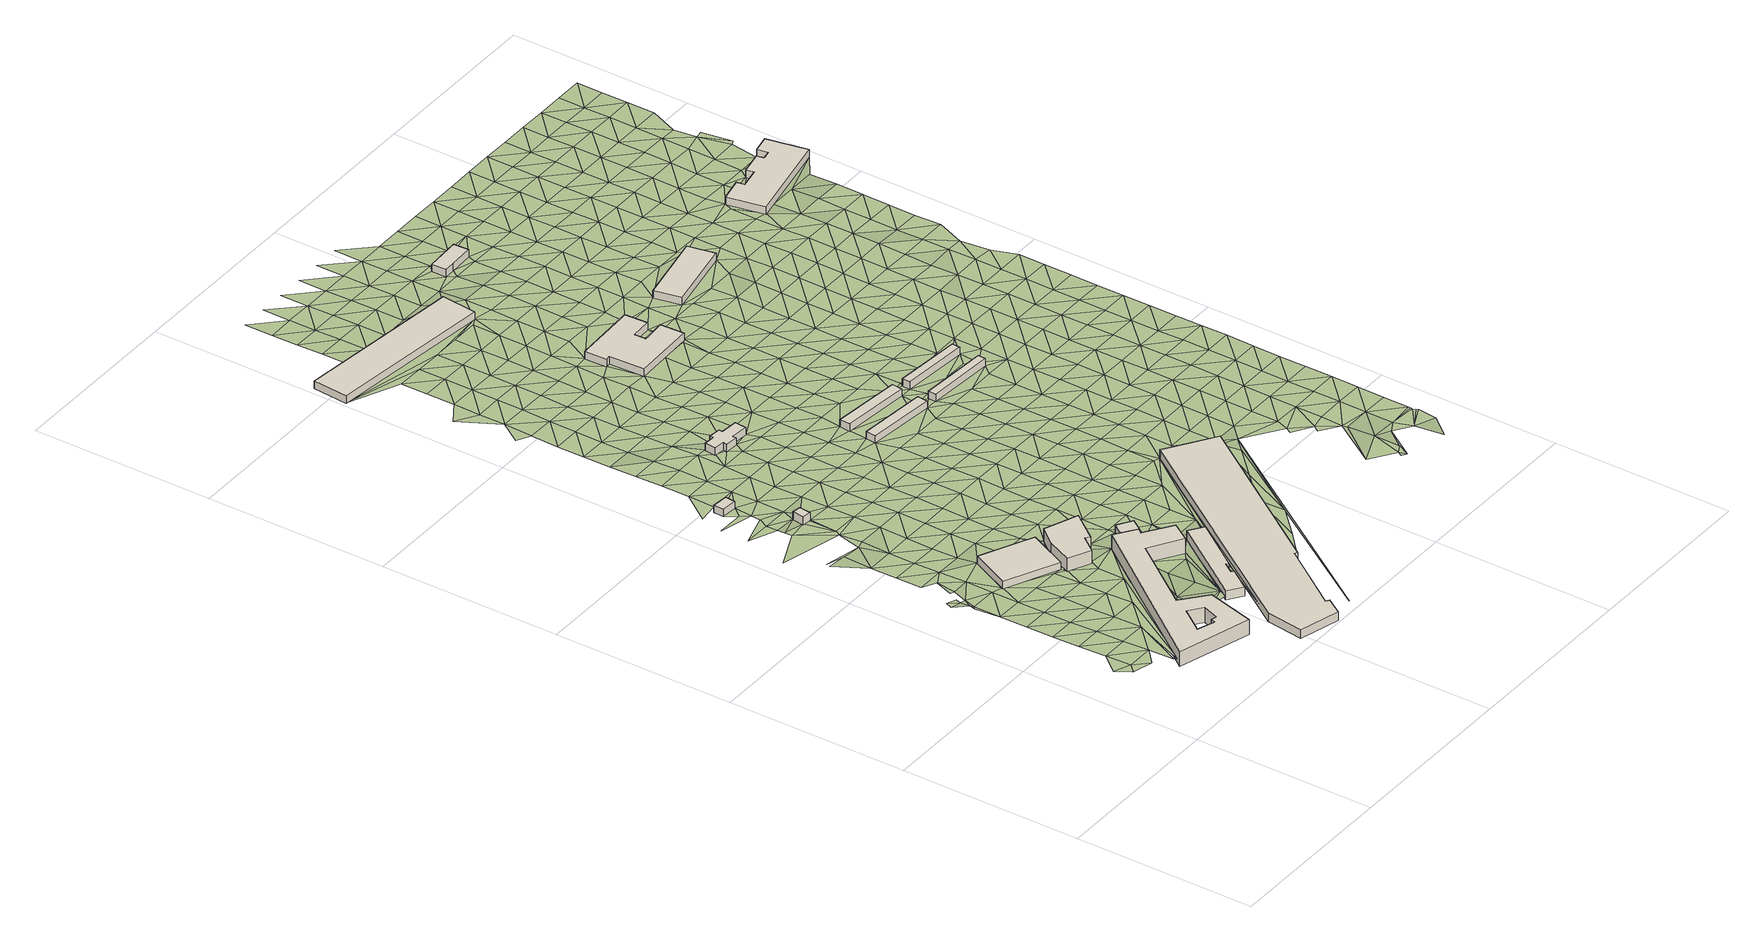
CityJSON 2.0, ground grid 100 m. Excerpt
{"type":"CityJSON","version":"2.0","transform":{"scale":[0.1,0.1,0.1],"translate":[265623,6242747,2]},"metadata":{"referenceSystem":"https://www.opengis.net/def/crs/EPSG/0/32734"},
"CityObjects":{
"building1":{"type":"Building","attributes":{"address":"6 Spencer Road Salt River Cape Town","building":"commercial","building:levels":2,"building_height":6.9,"roof_height":12.58,"ground_height":5.68,"plus_code":"4FRW3FC8+C47"},"geometry":[{"type":"Solid","lod":"1","boundaries":[[[[0,1,2,3]],[[1,4,5,2]],[[4,6,7,5]],[[6,8,9,7]],[[8,10,11,9]],[[10,12,13,11]],[[12,14,15,13]],[[14,16,17,15]],[[16,18,19,17]],[[18,0,3,19]],[[20,21,22,23]],[[21,24,25,22]],[[24,26,27,25]],[[26,28,29,27]],[[28,30,31,29]],[[30,20,23,31]],[[3,2,5,7,9,11,13,15,17,19],[23,22,25,27,29,31]],[[18,16,14,12,10,8,6,4,1,0],[30,28,26,24,21,20]]]]}]},
"building2":{"type":"Building","attributes":{"address":"4 Penryn Street Salt River Cape Town","building":"industrial","building:levels":1,"building_height":4.1,"roof_height":8.43,"ground_height":4.33,"plus_code":"4FRW3FC8+M38"},"geometry":[{"type":"Solid","lod":"1","boundaries":[[[[32,33,34,35]],[[33,36,37,34]],[[36,38,39,37]],[[38,32,35,39]],[[35,34,37,39]],[[38,36,33,32]]]]}]},
"building3":{"type":"Building","attributes":{"building":"transportation","building:levels":1,"amenity":"shelter","building_height":4.1,"roof_height":7.94,"ground_height":3.84,"plus_code":"4FRW3FF7+5WM"},"geometry":[{"type":"Solid","lod":"1","boundaries":[[[[40,41,42,43]],[[41,44,45,42]],[[44,46,47,45]],[[46,40,43,47]],[[43,42,45,47]],[[46,44,41,40]]]]}]},
"building4":{"type":"Building","attributes":{"building":"transportation","building:levels":1,"amenity":"shelter","building_height":4.1,"roof_height":8.69,"ground_height":4.59,"plus_code":"4FRW3FF7+3X4"},"geometry":[{"type":"Solid","lod":"1","boundaries":[[[[48,49,50,51]],[[49,52,53,50]],[[52,54,55,53]],[[54,48,51,55]],[[51,50,53,55]],[[54,52,49,48]]]]}]},
"building5":{"type":"Building","attributes":{"address":"19 Spencer Road Salt River Cape Town","building":"industrial","building:levels":2,"building_height":6.9,"roof_height":11.18,"ground_height":4.28,"plus_code":"4FRW3FC8+J5H"},"geometry":[{"type":"Solid","lod":"1","boundaries":[[[[56,57,58,59]],[[57,60,61,58]],[[60,62,63,61]],[[62,64,65,63]],[[64,66,67,65]],[[66,68,69,67]],[[68,56,59,69]],[[59,58,61,63,65,67,69]],[[68,66,64,62,60,57,56]]]]}]},
"building6":{"type":"Building","attributes":{"building":"industrial","building:levels":1,"building_height":4.1,"roof_height":9.33,"ground_height":5.23,"plus_code":"4FRW3FC8+C83"},"geometry":[{"type":"Solid","lod":"1","boundaries":[[[[70,71,72,73]],[[71,74,75,72]],[[74,76,77,75]],[[76,78,79,77]],[[78,80,81,79]],[[80,82,83,81]],[[82,84,85,83]],[[84,70,73,85]],[[73,72,75,77,79,81,83,85]],[[84,82,80,78,76,74,71,70]]]]}]},
"building7":{"type":"Building","attributes":{"address":"12 Spencer Road Salt River Cape Town","building":"commercial","building:levels":1,"building_height":4.1,"roof_height":8.54,"ground_height":4.44,"plus_code":"4FRW3FC8+H79"},"geometry":[{"type":"Solid","lod":"1","boundaries":[[[[86,87,88,89]],[[87,90,91,88]],[[90,92,93,91]],[[92,86,89,93]],[[89,88,91,93]],[[92,90,87,86]]]]}]},
"building8":{"type":"Building","attributes":{"building":"train_station","building:levels":1,"building_height":4.1,"roof_height":8.24,"ground_height":4.14,"plus_code":"4FRW3FF8+74W"},"geometry":[{"type":"Solid","lod":"1","boundaries":[[[[94,95,96,97]],[[95,98,99,96]],[[98,100,101,99]],[[100,102,103,101]],[[102,104,105,103]],[[104,106,107,105]],[[106,108,109,107]],[[108,110,111,109]],[[110,112,113,111]],[[112,114,115,113]],[[114,116,117,115]],[[116,94,97,117]],[[97,96,99,101,103,105,107,109,111,113,115,117]],[[116,114,112,110,108,106,104,102,100,98,95,94]]]]}]},
"building9":{"type":"Building","attributes":{"building":"industrial","building:levels":1,"building_height":4.1,"roof_height":8.48,"ground_height":4.38,"plus_code":"4FRW3FC8+CFM"},"geometry":[{"type":"Solid","lod":"1","boundaries":[[[[118,119,120,121]],[[119,122,123,120]],[[122,124,125,123]],[[124,126,127,125]],[[126,128,129,127]],[[128,130,131,129]],[[130,132,133,131]],[[132,134,135,133]],[[134,118,121,135]],[[121,120,123,125,127,129,131,133,135]],[[134,132,130,128,126,124,122,119,118]]]]}]},
"building10":{"type":"Building","attributes":{"building":"industrial","building:levels":1,"building_height":4.1,"roof_height":7.8,"ground_height":3.7,"plus_code":"4FRW3FF8+W28"},"geometry":[{"type":"Solid","lod":"1","boundaries":[[[[136,137,138,139]],[[137,140,141,138]],[[140,142,143,141]],[[142,136,139,143]],[[139,138,141,143]],[[142,140,137,136]]]]}]},
"building11":{"type":"Building","attributes":{"building":"transportation","building:levels":1,"amenity":"shelter","building_height":4.1,"roof_height":7.91,"ground_height":3.81,"plus_code":"4FRW3FF8+39G"},"geometry":[{"type":"Solid","lod":"1","boundaries":[[[[144,145,146,147]],[[145,148,149,146]],[[148,150,151,149]],[[150,144,147,151]],[[147,146,149,151]],[[150,148,145,144]]]]}]},
"building12":{"type":"Building","attributes":{"building":"transportation","building:levels":1,"amenity":"shelter","building_height":4.1,"roof_height":7.76,"ground_height":3.66,"plus_code":"4FRW3FF8+49Q"},"geometry":[{"type":"Solid","lod":"1","boundaries":[[[[152,153,154,155]],[[153,156,157,154]],[[156,158,159,157]],[[158,152,155,159]],[[155,154,157,159]],[[158,156,153,152]]]]}]},
"building13":{"type":"Building","attributes":{"building":"industrial","building:levels":1,"building_height":4.1,"roof_height":7.02,"ground_height":2.92,"plus_code":"4FRW3FF8+H7Q"},"geometry":[{"type":"Solid","lod":"1","boundaries":[[[[160,161,162,163]],[[161,164,165,162]],[[164,166,167,165]],[[166,168,169,167]],[[168,170,171,169]],[[170,172,173,171]],[[172,174,175,173]],[[174,176,177,175]],[[176,178,179,177]],[[178,160,163,179]],[[163,162,165,167,169,171,173,175,177,179]],[[178,176,174,172,170,168,166,164,161,160]]]]}]},
"building14":{"type":"Building","attributes":{"building":"transportation","building:levels":1,"amenity":"shelter","building_height":4.1,"roof_height":7.86,"ground_height":3.76,"plus_code":"4FRW3FF8+3H7"},"geometry":[{"type":"Solid","lod":"1","boundaries":[[[[180,181,182,183]],[[181,184,185,182]],[[184,186,187,185]],[[186,180,183,187]],[[183,182,185,187]],[[186,184,181,180]]]]}]},
"building15":{"type":"Building","attributes":{"building":"transportation","building:levels":1,"amenity":"shelter","building_height":4.1,"roof_height":7.8,"ground_height":3.7,"plus_code":"4FRW3FF8+4H8"},"geometry":[{"type":"Solid","lod":"1","boundaries":[[[[188,189,190,191]],[[189,192,193,190]],[[192,194,195,193]],[[194,188,191,195]],[[191,190,193,195]],[[194,192,189,188]]]]}]},
"building16":{"type":"Building","attributes":{"building":"industrial","building:levels":1,"building_height":4.1,"roof_height":6.97,"ground_height":2.87,"plus_code":"4FRW3FF8+X9M"},"geometry":[{"type":"Solid","lod":"1","boundaries":[[[[196,197,198,199]],[[197,200,201,198]],[[200,202,203,201]],[[202,204,205,203]],[[204,196,199,205]],[[199,198,201,203,205]],[[204,202,200,197,196]]]]}]},
"building17":{"type":"Building","attributes":{"building":"industrial","building:levels":1,"building_height":4.1,"roof_height":6.97,"ground_height":2.87,"plus_code":"4FRW3FF8+JHG"},"geometry":[{"type":"Solid","lod":"1","boundaries":[[[[206,207,208,209]],[[207,210,211,208]],[[210,212,213,211]],[[212,206,209,213]],[[209,208,211,213]],[[212,210,207,206]]]]}]},
"building18":{"type":"Building","attributes":{"building":"industrial","building:levels":1,"building_height":4.1,"roof_height":6.51,"ground_height":2.41,"plus_code":"4FRW3FF8+MX8"},"geometry":[{"type":"Solid","lod":"1","boundaries":[[[[214,215,216,217]],[[215,218,219,216]],[[218,220,221,219]],[[220,222,223,221]],[[222,224,225,223]],[[224,226,227,225]],[[226,228,229,227]],[[228,230,231,229]],[[230,232,233,231]],[[232,234,235,233]],[[234,236,237,235]],[[236,214,217,237]],[[217,216,219,221,223,225,227,229,231,233,235,237]],[[236,234,232,230,228,226,224,222,220,218,215,214]]]]}]},
"terrain1":{"type":"TINRelief","geometry":[{"type":"CompositeSurface","lod":"1","boundaries":[[[238,239,240]],[[240,241,238]],[[240,239,242]],[[241,240,243]],[[243,240,242]],[[244,241,245]],[[243,245,241]],[[246,244,247]],[[244,245,247]],[[248,246,249]],[[250,251,243]],[[247,249,246]],[[245,243,251]],[[252,248,253]],[[252,254,255]],[[245,251,247]],[[256,257,258]],[[257,259,258]],[[249,253,248]],[[254,259,255]],[[260,256,258]],[[259,254,261]],[[258,259,261]],[[252,262,254]],[[249,247,263]],[[252,253,264]],[[263,247,251]],[[265,266,251]],[[261,254,262]],[[252,264,262]],[[253,249,267]],[[267,249,263]],[[268,269,270]],[[261,271,268]],[[253,272,264]],[[271,261,262]],[[253,267,272]],[[268,271,269]],[[264,273,262]],[[263,251,266]],[[274,275,276]],[[269,276,275]],[[277,278,279]],[[271,262,273]],[[264,280,273]],[[265,281,266]],[[264,272,280]],[[269,271,276]],[[282,278,274]],[[267,263,283]],[[282,274,276]],[[279,284,285]],[[272,267,283]],[[263,266,283]],[[278,284,279]],[[286,271,273]],[[287,288,289]],[[282,290,278]],[[271,286,276]],[[272,291,280]],[[278,290,284]],[[273,280,292]],[[291,272,283]],[[293,294,295]],[[276,296,282]],[[297,298,299]],[[297,299,300]],[[293,295,301]],[[281,265,302]],[[286,296,276]],[[280,291,292]],[[290,303,284]],[[282,304,290]],[[266,281,283]],[[292,305,273]],[[306,307,289]],[[308,309,310]],[[288,284,303]],[[304,282,296]],[[307,49,294]],[[311,289,288]],[[291,283,281]],[[295,294,49]],[[298,312,299]],[[289,311,306]],[[299,312,300]],[[306,49,307]],[[291,313,292]],[[303,290,314]],[[290,304,315]],[[316,317,308]],[[318,297,300]],[[301,295,319]],[[320,321,322]],[[323,312,298]],[[314,288,303]],[[310,316,308]],[[305,292,313]],[[296,286,324]],[[311,325,306]],[[326,313,291]],[[49,319,295]],[[290,315,314]],[[281,326,291]],[[310,301,319]],[[40,46,321]],[[325,311,327]],[[327,306,325]],[[300,312,328]],[[288,329,311]],[[330,324,286]],[[304,296,331]],[[305,313,332]],[[310,333,316]],[[329,327,311]],[[300,328,334]],[[335,319,49]],[[329,288,314]],[[330,286,36]],[[319,333,310]],[[331,315,304]],[[326,336,313]],[[296,324,331]],[[46,337,321]],[[321,337,322]],[[316,337,46]],[[334,318,300]],[[338,335,327]],[[36,305,332]],[[316,333,337]],[[329,338,327]],[[326,281,302]],[[339,319,335]],[[340,322,341]],[[315,342,314]],[[324,330,343]],[[315,331,344]],[[312,345,328]],[[333,319,339]],[[337,341,322]],[[326,302,336]],[[36,343,330]],[[346,347,348]],[[329,314,342]],[[36,332,349]],[[338,339,335]],[[315,344,342]],[[349,332,350]],[[340,351,352]],[[334,328,345]],[[324,353,331]],[[323,71,312]],[[354,336,355]],[[341,351,340]],[[353,324,343]],[[350,36,349]],[[338,329,356]],[[357,337,333]],[[302,355,336]],[[339,358,333]],[[318,334,345]],[[350,343,36]],[[359,346,360]],[[346,348,360]],[[361,352,362]],[[344,331,363]],[[342,356,329]],[[360,364,359]],[[365,345,312]],[[357,341,337]],[[362,352,351]],[[333,358,357]],[[363,331,353]],[[355,302,366]],[[344,367,342]],[[368,361,369]],[[338,370,339]],[[356,371,338]],[[350,372,343]],[[365,318,345]],[[372,353,343]],[[363,367,344]],[[369,361,362]],[[71,365,312]],[[351,341,373]],[[370,358,339]],[[341,357,374]],[[338,371,370]],[[355,366,64]],[[356,342,375]],[[376,377,302]],[[92,366,302]],[[378,379,368]],[[362,351,373]],[[360,348,380]],[[363,353,381]],[[341,374,373]],[[382,383,384]],[[385,368,369]],[[342,367,375]],[[92,302,377]],[[350,64,372]],[[372,381,353]],[[386,377,376]],[[387,386,376]],[[371,356,388]],[[358,389,357]],[[368,385,378]],[[358,370,390]],[[64,366,391]],[[392,382,379]],[[369,362,393]],[[366,92,391]],[[356,375,388]],[[383,394,395]],[[386,387,12]],[[374,357,389]],[[363,396,367]],[[393,362,373]],[[397,363,381]],[[358,390,389]],[[382,392,383]],[[371,398,370]],[[399,128,348]],[[392,379,378]],[[374,400,373]],[[401,395,394]],[[375,367,396]],[[385,369,402]],[[71,12,365]],[[363,397,396]],[[398,371,388]],[[64,403,372]],[[404,64,391]],[[372,403,381]],[[400,374,405]],[[402,369,393]],[[92,406,391]],[[407,373,400]],[[393,373,407]],[[390,370,408]],[[374,389,409]],[[410,386,12]],[[348,411,380]],[[374,409,405]],[[394,383,412]],[[388,375,413]],[[403,64,404]],[[386,410,406]],[[414,12,71]],[[408,370,398]],[[383,392,415]],[[385,416,378]],[[397,381,417]],[[402,418,385]],[[396,413,375]],[[400,405,419]],[[414,410,12]],[[407,420,393]],[[414,71,380]],[[404,391,421]],[[390,422,389]],[[391,406,421]],[[383,415,412]],[[381,403,417]],[[423,401,394]],[[378,416,392]],[[385,418,416]],[[407,424,420]],[[422,390,408]],[[402,393,425]],[[398,388,426]],[[405,409,427]],[[413,428,388]],[[406,410,421]],[[429,430,431]],[[393,420,425]],[[397,432,396]],[[409,389,433]],[[423,394,412]],[[397,417,434]],[[411,414,380]],[[435,401,436]],[[437,415,392]],[[408,398,426]],[[403,404,438]],[[410,414,411]],[[388,428,426]],[[421,439,404]],[[433,389,422]],[[413,396,432]],[[418,402,440]],[[437,392,416]],[[397,434,432]],[[441,427,409]],[[429,435,436]],[[442,425,420]],[[417,403,438]],[[423,436,401]],[[425,440,402]],[[404,439,438]],[[422,408,443]],[[444,445,427]],[[441,409,433]],[[412,415,446]],[[428,413,447]],[[448,421,410]],[[443,408,426]],[[437,449,415]],[[411,450,410]],[[416,418,451]],[[434,417,452]],[[453,112,442]],[[441,444,427]],[[418,440,454]],[[430,455,431]],[[447,413,432]],[[423,412,446]],[[421,448,439]],[[433,422,456]],[[430,429,436]],[[411,348,128]],[[415,449,446]],[[448,410,450]],[[438,452,417]],[[425,442,457]],[[416,451,437]],[[428,458,426]],[[418,454,451]],[[456,422,443]],[[459,442,112]],[[460,461,462]],[[440,425,457]],[[458,428,447]],[[434,463,432]],[[433,464,441]],[[438,439,465]],[[112,444,459]],[[457,442,459]],[[452,466,434]],[[467,436,423]],[[449,437,468]],[[443,426,148]],[[446,469,423]],[[433,456,464]],[[448,465,439]],[[444,441,470]],[[447,432,463]],[[471,472,473]],[[474,454,440]],[[468,437,451]],[[434,466,463]],[[426,458,475]],[[436,467,430]],[[476,450,411]],[[477,452,438]],[[467,423,469]],[[440,457,474]],[[475,148,426]],[[443,145,456]],[[478,459,444]],[[479,446,449]],[[464,470,441]],[[465,477,438]],[[480,473,481]],[[458,447,482]],[[450,476,448]],[[148,145,443]],[[479,449,468]],[[451,454,483]],[[459,478,457]],[[484,466,452]],[[470,478,444]],[[463,482,447]],[[474,485,454]],[[481,473,472]],[[486,471,136]],[[487,488,489]],[[490,469,446]],[[464,456,491]],[[476,465,448]],[[430,467,455]],[[462,461,488]],[[477,484,452]],[[456,145,492]],[[493,431,455]],[[480,494,495]],[[458,496,475]],[[454,485,483]],[[490,446,479]],[[492,491,456]],[[468,451,497]],[[474,457,498]],[[480,481,494]],[[482,496,458]],[[463,466,499]],[[470,464,500]],[[477,465,501]],[[148,475,502]],[[478,498,457]],[[484,503,466]],[[504,495,505]],[[467,469,506]],[[469,490,507]],[[451,483,497]],[[464,491,500]],[[501,465,476]],[[482,463,499]],[[485,474,508]],[[509,479,468]],[[505,495,494]],[[466,503,499]],[[496,502,475]],[[411,128,476]],[[478,470,510]],[[506,455,467]],[[511,481,472]],[[506,469,507]],[[512,460,462]],[[498,508,474]],[[479,509,490]],[[484,477,513]],[[500,510,470]],[[509,468,497]],[[501,514,477]],[[481,511,494]],[[496,482,515]],[[472,471,486]],[[516,483,485]],[[511,472,517]],[[484,513,503]],[[508,518,485]],[[515,482,499]],[[477,514,513]],[[145,519,492]],[[498,478,520]],[[462,488,521]],[[497,483,516]],[[522,455,506]],[[510,523,478]],[[485,518,516]],[[507,490,524]],[[491,525,500]],[[496,526,502]],[[527,501,476]],[[490,509,528]],[[148,502,150]],[[505,494,529]],[[508,498,520]],[[494,511,530]],[[478,523,520]],[[515,526,496]],[[509,497,531]],[[499,503,532]],[[525,510,500]],[[501,527,514]],[[490,528,524]],[[516,531,497]],[[503,513,533]],[[534,505,529]],[[535,506,507]],[[494,530,529]],[[517,472,486]],[[515,499,532]],[[518,508,536]],[[527,476,128]],[[503,533,532]],[[526,537,502]],[[538,528,509]],[[509,531,538]],[[493,455,522]],[[539,523,510]],[[511,517,540]],[[514,541,513]],[[531,516,542]],[[535,507,524]],[[520,536,508]],[[145,144,519]],[[522,506,543]],[[525,539,510]],[[514,527,541]],[[502,537,150]],[[540,530,511]],[[544,526,515]],[[152,525,491]],[[518,545,516]],[[540,517,546]],[[492,519,158]],[[521,488,547]],[[520,523,548]],[[513,549,533]],[[543,506,535]],[[536,550,518]],[[544,515,532]],[[528,538,551]],[[521,512,462]],[[539,548,523]],[[527,128,541]],[[549,513,541]],[[530,552,529]],[[553,524,528]],[[526,554,537]],[[518,550,545]],[[546,517,486]],[[555,536,520]],[[556,532,533]],[[530,540,552]],[[554,526,544]],[[522,543,493]],[[539,525,557]],[[528,551,553]],[[548,555,520]],[[533,549,556]],[[558,559,529]],[[535,524,560]],[[150,537,561]],[[562,541,128]],[[535,493,543]],[[544,532,563]],[[564,550,536]],[[488,487,547]],[[529,552,558]],[[561,537,554]],[[519,144,158]],[[525,152,557]],[[548,539,565]],[[540,546,566]],[[549,541,562]],[[560,524,553]],[[556,563,532]],[[555,564,536]],[[551,538,567]],[[568,516,545]],[[144,150,569]],[[128,570,562]],[[560,493,535]],[[557,565,539]],[[571,150,561]],[[512,570,128]],[[150,571,569]],[[552,540,566]],[[554,544,572]],[[573,546,486]],[[566,546,573]],[[521,547,512]],[[574,545,550]],[[549,575,556]],[[144,576,158]],[[564,577,550]],[[563,572,544]],[[144,569,576]],[[553,551,567]],[[555,548,578]],[[565,579,548]],[[575,549,562]],[[152,158,192]],[[580,558,552]],[[561,554,581]],[[550,577,574]],[[493,560,582]],[[192,158,576]],[[564,555,578]],[[563,556,583]],[[538,172,567]],[[580,552,566]],[[548,579,578]],[[554,572,581]],[[557,152,584]],[[152,192,189]],[[561,585,571]],[[512,586,570]],[[565,557,584]],[[493,587,486]],[[583,556,575]],[[493,582,587]],[[152,189,588]],[[558,589,590]],[[545,574,568]],[[560,553,591]],[[562,570,592]],[[553,567,593]],[[586,594,570]],[[595,596,597]],[[598,573,486]],[[152,588,584]],[[572,563,599]],[[577,564,600]],[[576,569,601]],[[589,558,580]],[[487,512,547]],[[581,585,561]],[[579,565,602]],[[582,560,591]],[[603,566,573]],[[575,562,592]],[[568,574,577]],[[591,553,593]],[[576,601,192]],[[512,487,586]],[[599,563,583]],[[578,600,564]],[[570,594,592]],[[595,597,164]],[[486,587,598]],[[584,602,565]],[[596,595,170]],[[566,603,580]],[[572,604,581]],[[573,598,603]],[[577,605,568]],[[606,588,189]],[[582,607,587]],[[579,608,578]],[[609,583,575]],[[600,605,577]],[[604,572,599]],[[593,567,610]],[[586,487,611]],[[584,588,606]],[[595,164,170]],[[607,582,591]],[[602,608,579]],[[575,592,609]],[[571,585,184]],[[585,581,612]],[[594,586,613]],[[172,610,567]],[[589,580,614]],[[170,615,172]],[[587,616,598]],[[600,578,617]],[[580,603,618]],[[612,581,604]],[[619,601,569]],[[620,164,568]],[[621,568,605]],[[593,622,591]],[[599,583,623]],[[584,624,602]],[[587,607,616]],[[617,578,608]],[[586,611,613]],[[583,609,625]],[[164,620,170]],[[614,626,589]],[[627,592,594]],[[622,593,610]],[[580,618,614]],[[624,584,606]],[[628,603,598]],[[601,629,192]],[[620,568,621]],[[599,623,604]],[[605,600,630]],[[170,631,615]],[[583,625,623]],[[632,585,612]],[[611,487,633]],[[608,602,634]],[[607,591,635]],[[615,631,172]],[[636,598,616]],[[630,600,617]],[[594,613,627]],[[637,606,189]],[[638,639,640]],[[640,641,642]],[[598,636,628]],[[609,592,643]],[[487,644,633]],[[591,622,635]],[[602,624,634]],[[631,170,620]],[[184,585,632]],[[172,645,610]],[[646,603,628]],[[647,618,603]],[[640,639,648]],[[607,649,616]],[[621,605,650]],[[617,608,651]],[[604,652,612]],[[625,609,643]],[[604,623,653]],[[654,605,630]],[[643,592,627]],[[603,646,647]],[[642,641,655]],[[624,606,656]],[[619,657,601]],[[649,607,635]],[[651,608,634]],[[172,631,645]],[[640,648,641]],[[658,659,644]],[[660,622,610]],[[618,661,614]],[[621,650,620]],[[601,657,629]],[[655,662,642]],[[613,611,663]],[[628,636,664]],[[605,654,650]],[[604,653,652]],[[633,665,611]],[[636,616,666]],[[667,630,617]],[[632,612,668]],[[639,669,648]],[[618,647,661]],[[622,660,635]],[[625,670,623]],[[624,671,634]],[[610,645,660]],[[616,649,666]],[[651,667,617]],[[631,620,206]],[[611,665,663]],[[643,672,625]],[[637,656,606]],[[673,674,614]],[[675,627,613]],[[676,662,659]],[[612,652,668]],[[671,624,656]],[[648,669,641]],[[632,668,184]],[[677,664,636]],[[670,653,623]],[[654,630,678]],[[629,657,619]],[[644,679,633]],[[614,661,673]],[[680,620,650]],[[625,672,670]],[[644,659,679]],[[680,206,620]],[[681,645,631]],[[651,634,682]],[[184,668,619]],[[647,646,200]],[[677,636,666]],[[667,678,630]],[[613,663,675]],[[206,681,631]],[[659,662,683]],[[635,684,649]],[[685,643,627]],[[635,660,686]],[[682,634,671]],[[661,647,687]],[[652,653,688]],[[689,665,633]],[[629,619,690]],[[683,679,659]],[[691,641,669]],[[197,664,677]],[[666,649,684]],[[654,692,650]],[[667,651,693]],[[694,655,641]],[[643,685,672]],[[619,668,690]],[[684,635,686]],[[678,695,654]],[[688,653,670]],[[685,627,675]],[[681,696,645]],[[656,637,697]],[[662,655,694]],[[693,651,682]],[[633,679,689]],[[687,647,200]],[[637,629,697]],[[660,645,698]],[[673,661,699]],[[650,692,680]],[[665,700,663]],[[671,656,701]],[[654,695,692]],[[691,694,641]],[[666,702,677]],[[652,703,668]],[[697,629,690]],[[704,691,669]],[[683,662,705]],[[687,699,661]],[[706,206,680]],[[652,688,707]],[[698,686,660]],[[670,672,708]],[[671,701,682]],[[678,667,709]],[[645,696,698]],[[702,666,684]],[[667,693,710]],[[665,689,700]],[[672,685,711]],[[656,697,701]],[[675,663,712]],[[679,683,705]],[[652,707,703]],[[694,705,662]],[[677,713,197]],[[690,668,714]],[[673,699,715]],[[706,680,692]],[[672,711,708]],[[667,710,709]],[[716,704,717]],[[693,682,718]],[[719,695,678]],[[688,670,720]],[[675,712,685]],[[677,702,713]],[[663,700,712]],[[681,721,696]],[[197,722,200]],[[704,723,691]],[[686,724,684]],[[725,689,679]],[[687,200,722]],[[718,682,701]],[[686,698,726]],[[668,703,714]],[[720,707,688]],[[697,690,727]],[[728,694,691]],[[720,670,708]],[[678,709,719]],[[679,705,725]],[[702,684,724]],[[729,699,687]],[[692,695,730]],[[197,713,722]],[[731,711,685]],[[724,686,726]],[[704,716,732]],[[696,721,698]],[[710,693,733]],[[689,734,700]],[[723,704,735]],[[691,723,736]],[[693,718,737]],[[735,704,732]],[[690,714,727]],[[736,728,691]],[[731,685,712]],[[715,699,729]],[[206,706,738]],[[739,701,697]],[[695,719,730]],[[687,722,729]],[[725,734,689]],[[702,740,713]],[[741,706,692]],[[703,707,742]],[[705,694,743]],[[693,737,733]],[[707,720,744]],[[728,745,694]],[[746,726,698]],[[747,708,711]],[[709,710,748]],[[724,740,702]],[[731,749,711]],[[697,727,739]],[[681,750,721]],[[718,701,751]],[[752,712,700]],[[698,721,746]],[[741,692,730]],[[707,744,742]],[[734,753,700]],[[694,745,743]],[[708,747,720]],[[722,713,754]],[[703,755,714]],[[756,725,705]],[[715,729,757]],[[710,733,748]],[[711,749,747]],[[751,737,718]],[[758,719,709]],[[712,752,731]],[[740,754,713]],[[751,701,739]],[[700,753,752]],[[724,726,759]],[[725,756,734]],[[746,760,726]],[[703,742,755]],[[756,705,743]],[[744,720,761]],[[722,762,729]],[[714,763,727]],[[709,748,758]],[[738,706,741]],[[724,759,740]],[[764,730,719]],[[765,733,737]],[[749,731,766]],[[759,726,760]],[[747,761,720]],[[722,754,762]],[[767,746,721]],[[765,737,751]],[[714,755,763]],[[766,731,752]],[[727,768,739]],[[734,769,753]],[[719,758,764]],[[734,756,770]],[[757,729,771]],[[741,730,772]],[[749,773,747]],[[742,744,774]],[[729,762,775]],[[761,776,744]],[[767,721,750]],[[746,777,760]],[[740,778,754]],[[733,779,748]],[[740,759,780]],[[765,781,733]],[[734,770,769]],[[727,763,768]],[[773,749,766]],[[782,751,739]],[[742,774,755]],[[752,753,783]],[[777,746,767]],[[771,729,775]],[[772,730,764]],[[744,776,774]],[[772,738,741]],[[740,780,778]],[[733,781,779]],[[758,748,784]],[[761,747,785]],[[762,754,786]],[[768,782,739]],[[747,773,787]],[[753,769,783]],[[760,788,759]],[[789,765,751]],[[766,752,790]],[[760,777,791]],[[775,762,786]],[[761,785,776]],[[755,792,763]],[[747,787,785]],[[786,754,778]],[[748,779,784]],[[774,793,755]],[[794,750,738]],[[788,780,759]],[[795,764,758]],[[765,789,781]],[[789,751,782]],[[788,760,791]],[[796,767,750]],[[794,738,772]],[[790,752,783]],[[768,763,792]],[[773,766,797]],[[755,793,792]],[[777,767,798]],[[775,799,771]],[[776,800,774]],[[758,784,795]],[[796,750,794]],[[778,780,801]],[[802,772,764]],[[787,773,797]],[[786,799,775]],[[800,776,785]],[[797,766,790]],[[798,791,777]],[[779,781,803]],[[767,796,798]],[[801,780,788]],[[781,789,804]],[[782,768,805]],[[806,793,774]],[[802,764,795]],[[768,792,807]],[[794,772,808]],[[799,809,771]],[[781,804,803]],[[806,774,800]],[[782,805,789]],[[810,784,779]],[[811,785,787]],[[812,786,778]],[[778,801,813]],[[797,814,787]],[[768,807,805]],[[788,791,815]],[[808,796,794]],[[791,798,816]],[[808,772,802]],[[786,812,799]],[[817,792,793]],[[787,814,811]],[[779,803,810]],[[812,778,813]],[[806,818,793]],[[795,784,819]],[[804,789,820]],[[821,800,785]],[[815,791,816]],[[796,822,798]],[[801,788,823]],[[817,807,792]],[[820,789,805]],[[793,818,817]],[[795,819,802]],[[800,821,806]],[[784,810,819]],[[796,808,822]],[[821,785,811]],[[824,809,799]],[[823,813,801]],[[823,788,815]],[[799,812,825]],[[826,816,798]],[[803,804,827]],[[804,820,828]],[[829,805,807]],[[802,830,808]],[[818,806,831]],[[798,822,826]],[[799,825,824]],[[832,807,817]],[[830,802,819]],[[804,828,827]],[[831,806,821]],[[833,810,803]],[[812,813,834]],[[813,823,835]],[[829,807,832]],[[815,816,836]],[[820,805,837]],[[822,808,838]],[[826,839,816]],[[834,825,812]],[[818,840,817]],[[834,813,835]],[[803,827,833]],[[818,831,841]],[[838,808,830]],[[815,836,823]],[[842,819,810]],[[828,820,837]],[[837,805,829]],[[816,839,836]],[[818,841,840]],[[826,822,843]],[[819,842,830]],[[832,817,844]],[[810,833,842]],[[845,822,838]],[[824,825,846]],[[835,823,847]],[[848,827,828]],[[825,834,849]],[[832,850,829]],[[851,838,830]],[[843,822,845]],[[836,847,823]],[[837,848,828]],[[817,840,844]],[[826,852,839]],[[825,849,846]],[[835,853,834]],[[827,854,833]],[[838,851,845]],[[826,843,855]],[[850,832,844]],[[830,842,856]],[[830,856,851]],[[837,829,857]],[[826,855,852]],[[847,853,835]],[[848,854,827]],[[829,850,857]],[[843,845,851]],[[836,839,858]],[[837,857,848]],[[849,834,859]],[[836,858,847]],[[842,833,860]],[[858,839,852]],[[854,861,833]],[[853,859,834]],[[862,851,856]],[[849,863,846]],[[860,856,842]],[[833,861,860]],[[864,855,843]],[[865,848,857]],[[848,865,854]],[[859,863,849]],[[852,855,864]],[[847,866,853]],[[847,858,867]],[[864,843,868]],[[856,869,862]],[[863,870,846]],[[847,867,866]],[[856,860,871]],[[854,872,861]],[[873,859,853]],[[854,865,874]],[[852,875,858]],[[852,864,876]],[[856,871,869]],[[859,873,863]],[[853,866,873]],[[854,874,872]],[[875,867,858]],[[860,861,877]],[[875,852,876]],[[878,228,868]],[[864,868,228]],[[862,215,851]],[[871,860,877]],[[861,872,877]],[[879,870,863]],[[866,867,880]],[[863,873,881]],[[882,228,878]],[[883,876,864]],[[880,867,875]],[[871,884,869]],[[864,228,883]],[[863,881,879]],[[877,884,871]],[[873,866,885]],[[215,862,869]],[[866,880,886]],[[875,876,887]],[[876,883,888]],[[885,881,873]],[[866,886,885]],[[884,889,869]],[[226,883,228]],[[887,876,888]],[[880,875,890]],[[879,881,891]],[[890,886,880]],[[890,875,887]],[[881,885,892]],[[888,883,220]],[[889,215,869]],[[220,883,226]],[[881,892,891]],[[222,226,224]],[[220,226,222]],[[885,886,893]],[[887,888,894]],[[886,890,895]],[[220,896,888]],[[892,885,893]],[[887,894,890]],[[886,895,893]],[[888,896,894]],[[895,890,897]],[[892,898,891]],[[894,897,890]],[[893,898,892]],[[899,894,896]],[[894,899,900]],[[897,901,895]],[[898,902,891]],[[903,893,895]],[[893,903,898]],[[895,901,903]],[[904,902,898]],[[898,903,905]],[[898,905,904]]]}]}
},
"vertices":[
[436,398,21],[844,278,21],[844,278,106],[436,398,106],[915,542,21],[915,542,106],[781,656,21],[781,656,106],[1054,1022,21],[1054,1022,106],[1228,910,21],[1228,910,106],[1296,1011,21],[1296,1011,106],[1150,1112,21],[1150,1112,106],[1169,1139,21],[1169,1139,106],[1058,1216,21],[1058,1216,106],[734,564,21],[808,508,21],[808,508,106],[734,564,106],[774,420,21],[774,420,106],[743,428,21],[743,428,106],[736,402,21],[736,402,106],[639,436,21],[639,436,106],
[493,1455,22],[781,1319,22],[781,1319,64],[493,1455,64],[886,1540,22],[886,1540,64],[598,1676,22],[598,1676,64],
[246,2949,18],[241,2893,18],[241,2893,59],[246,2949,59],[328,2886,18],[328,2886,59],[333,2942,18],[333,2942,59],
[453,2596,21],[404,2603,21],[404,2603,67],[453,2596,67],[395,2537,21],[395,2537,67],[444,2530,21],[444,2530,67],
[789,1289,18],[912,1231,18],[912,1231,92],[789,1289,92],[978,1318,18],[978,1318,92],[1000,1299,18],[1000,1299,92],[1117,1450,18],[1117,1450,92],[933,1522,18],[933,1522,92],[851,1423,18],[851,1423,92],
[1404,916,21],[1327,970,21],[1327,970,73],[1404,916,73],[1016,532,21],[1016,532,73],[1094,477,21],[1094,477,73],[1178,595,21],[1178,595,73],[1163,605,21],[1163,605,73],[1201,660,21],[1201,660,73],[1215,650,21],[1215,650,73],
[1117,1190,19],[1198,1137,19],[1198,1137,65],[1117,1190,65],[1262,1231,19],[1262,1231,65],[1182,1282,19],[1182,1282,65],
[706,3289,19],[704,3269,19],[704,3269,62],[706,3289,62],[644,3274,19],[644,3274,62],[638,3211,19],[638,3211,62],[697,3206,19],[697,3206,62],[695,3184,19],[695,3184,62],[765,3178,19],[765,3178,62],[766,3198,19],[766,3198,62],[862,3190,19],[862,3190,62],[868,3254,19],[868,3254,62],[772,3262,19],[772,3262,62],[774,3283,19],[774,3283,62],
[1243,88,15],[1226,103,15],[1226,103,65],[1243,88,65],[1470,448,15],[1470,448,65],[1483,439,15],[1483,439,65],[2076,1293,15],[2076,1293,65],[1819,1463,15],[1819,1463,65],[989,269,15],[989,269,65],[961,61,15],[961,61,65],[1186,1,15],[1186,1,65],
[27,5099,14],[7,4903,14],[7,4903,58],[27,5099,58],[932,4798,14],[932,4798,58],[952,4993,14],[952,4993,58],
[1541,2666,18],[1160,2702,18],[1160,2702,59],[1541,2666,59],[1154,2645,18],[1154,2645,59],[1535,2608,18],[1535,2608,59],
[1557,2823,17],[1174,2862,17],[1174,2862,58],[1557,2823,58],[1168,2802,17],[1168,2802,58],[1551,2764,17],[1551,2764,58],
[1004,3871,7],[1358,3886,7],[1358,3886,50],[1004,3871,50],[1352,4018,7],[1352,4018,50],[1217,4009,7],[1217,4009,50],[1215,4071,7],[1215,4071,50],[1331,4077,7],[1331,4077,50],[1325,4204,7],[1325,4204,50],[964,4188,7],[964,4188,50],[969,4065,7],[969,4065,50],[995,4067,7],[995,4067,50],
[1605,2649,17],[1602,2606,17],[1602,2606,59],[1605,2649,59],[1983,2581,17],[1983,2581,59],[1986,2624,17],[1986,2624,59],
[1996,2781,16],[1623,2811,16],[1623,2811,58],[1996,2781,58],[1619,2767,16],[1619,2767,58],[1993,2736,16],[1993,2736,58],
[1214,5117,8],[1352,5123,8],[1352,5123,50],[1214,5117,50],[1348,5207,8],[1348,5207,50],[1151,5198,8],[1151,5198,50],[1154,5114,8],[1154,5114,50],
[1596,4060,7],[1993,4139,7],[1993,4139,50],[1596,4060,50],[1964,4288,7],[1964,4288,50],[1567,4209,7],[1567,4209,50],
[2451,4164,1],[2961,4267,1],[2961,4267,45],[2451,4164,45],[2915,4493,1],[2915,4493,45],[2817,4473,1],[2817,4473,45],[2829,4414,1],[2829,4414,45],[2783,4405,1],[2783,4405,45],[2775,4445,1],[2775,4445,45],[2651,4420,1],[2651,4420,45],[2659,4377,1],[2659,4377,45],[2549,4355,1],[2549,4355,45],[2540,4398,1],[2540,4398,45],[2409,4371,1],[2409,4371,45],
[193,609,47],[244,533,47],[284,575,47],[284,720,42],[356,502,47],[434,575,47],[284,875,37],[434,720,41],[284,1025,32],[434,875,36],[284,1175,32],[434,1025,30],[434,430,52],[584,720,39],[284,1325,30],[434,1175,30],[284,1475,28],[272,1464,28],[237,1601,25],[224,1567,25],[276,1552,25],[280,1495,28],[287,1581,25],[305,1541,28],[434,1475,27],[584,875,35],[434,1325,27],[436,398,52],[735,875,33],[584,1025,29],[339,1625,25],[357,1739,22],[315,1635,25],[434,1625,27],[584,1175,29],[493,1455,27],[284,1925,18],[284,1780,22],[434,1780,21],[181,2236,22],[284,2070,17],[284,2225,24],[584,1325,25],[885,1025,25],[434,1925,16],[735,1025,27],[385,2212,25],[187,2260,22],[598,1676,25],[71,2429,29],[418,2345,26],[284,2525,28],[434,2070,17],[735,1175,27],[735,1325,23],[134,2675,23],[287,2611,22],[284,2675,22],[584,1780,20],[781,656,37],[915,542,47],[885,575,47],[885,720,39],[313,2727,22],[1058,1216,25],[434,2225,25],[584,1925,16],[781,1319,23],[395,2537,26],[281,2565,28],[284,2830,20],[134,2830,20],[318,2784,20],[434,2375,26],[1035,575,46],[789,1289,23],[584,2225,23],[584,2070,18],[328,2886,20],[241,2893,20],[1054,1022,25],[434,2675,21],[170,2962,19],[284,2975,18],[284,3120,20],[1016,532,46],[735,1780,18],[434,2525,26],[885,1175,25],[444,2530,26],[1035,720,37],[584,2375,23],[735,1625,22],[735,1925,15],[851,1423,22],[434,2830,19],[1035,875,28],[453,2596,26],[912,1231,25],[434,2975,18],[584,2525,23],[584,2675,21],[284,3275,20],[434,3120,22],[735,2225,23],[885,1625,21],[735,2070,19],[1185,875,27],[1178,595,42],[1094,477,50],[1185,575,42],[885,1475,22],[933,1522,22],[434,3275,23],[284,3425,16],[885,1780,17],[978,1318,20],[1000,1299,20],[735,2375,21],[584,2975,17],[584,2830,19],[1163,605,42],[1215,650,42],[284,3575,12],[434,3425,18],[885,1925,17],[1201,660,32],[1228,910,27],[1035,1325,20],[885,2070,21],[284,3725,11],[434,3575,11],[735,2675,19],[735,2525,21],[1035,1625,18],[584,3275,24],[584,3120,23],[885,2225,23],[1169,1139,24],[1117,1190,24],[434,3875,10],[284,3875,11],[1404,916,27],[1035,1780,15],[284,4025,15],[284,4180,19],[209,4066,15],[434,3725,10],[1198,1137,24],[1150,1112,24],[885,2375,21],[735,2975,17],[735,2830,18],[1185,1325,19],[434,4025,13],[584,3425,19],[284,4325,19],[166,4394,20],[1035,2070,21],[1035,1925,18],[885,2525,21],[989,269,51],[638,3211,24],[284,4470,20],[584,3575,14],[1185,1625,17],[1185,1475,18],[695,3184,22],[1262,1231,21],[644,3274,24],[885,2675,18],[735,3120,22],[1335,1175,21],[1486,1025,21],[434,4325,19],[1035,2225,22],[1335,1025,21],[434,4180,18],[584,3875,9],[1185,1780,16],[584,3725,9],[697,3206,21],[706,3289,21],[1335,1325,18],[885,2830,18],[434,4470,20],[704,3269,21],[735,3425,18],[1035,2525,21],[765,3178,22],[1035,2375,21],[284,4775,20],[434,4775,18],[7,4903,19],[1185,2070,23],[885,2975,17],[1185,1925,19],[284,4625,20],[434,4625,19],[584,4025,11],[1335,1625,17],[1335,1475,17],[735,3575,15],[885,3120,22],[774,3283,21],[1035,2675,18],[862,3190,22],[766,3198,22],[584,4325,18],[1185,2225,20],[1486,1325,18],[584,4180,16],[1486,1175,21],[735,3875,10],[1335,1780,18],[772,3262,21],[735,3725,10],[584,4775,16],[1035,2830,18],[885,3425,17],[1185,2375,20],[885,3275,19],[1483,439,37],[1636,575,32],[1786,875,23],[1335,2070,20],[1035,2975,18],[1486,1475,17],[1335,1925,23],[584,4625,16],[735,4025,10],[584,4470,18],[1035,3120,19],[284,5075,14],[434,5075,12],[284,5230,14],[885,3575,16],[1185,2525,20],[1636,1325,17],[1486,1625,17],[1035,3275,17],[735,4180,13],[284,5375,8],[434,5230,12],[1335,2225,18],[885,3875,12],[1486,1780,18],[885,3725,12],[952,4993,16],[2155,1247,20],[1786,720,27],[1300,17,57],[735,4325,16],[1174,2862,18],[1168,2802,18],[932,4798,17],[434,5375,8],[284,5520,7],[1335,2375,18],[885,4025,9],[1035,3425,16],[1486,2070,20],[1185,2975,18],[1636,1475,16],[1335,2525,18],[1486,1925,23],[284,5675,7],[434,5520,7],[735,4625,16],[735,4470,17],[1035,3575,15],[885,4180,11],[1185,3120,17],[584,5230,11],[2076,1293,16],[1636,1780,19],[1636,1625,17],[1486,2225,18],[1004,3871,11],[584,5075,11],[1035,3725,11],[1486,2675,18],[1185,3425,15],[1936,1025,22],[735,4775,17],[1185,3275,16],[885,4470,16],[1335,2975,13],[1486,2375,18],[1786,1475,15],[885,4325,14],[584,5520,7],[584,5375,8],[969,4065,9],[1636,2070,19],[1636,1925,22],[434,5675,7],[885,4625,16],[1185,3575,14],[1486,2525,18],[964,4188,10],[1335,3120,12],[735,5230,10],[1786,1625,16],[995,4067,9],[885,4775,17],[1636,2225,19],[1185,3875,11],[735,5075,10],[2086,1175,20],[1335,3275,12],[1786,1780,20],[1185,3725,11],[1035,4325,12],[735,5375,8],[1035,4470,15],[1636,2375,18],[1335,3425,12],[1786,1925,21],[1486,2975,13],[735,5520,7],[584,5675,7],[1035,4625,15],[1636,2525,18],[1936,1625,17],[1786,2070,19],[1335,3575,14],[1486,3120,12],[885,5230,9],[1185,4325,10],[1358,3886,12],[1605,2649,18],[1936,1475,15],[1602,2606,18],[1786,2225,19],[885,5075,9],[1335,3875,12],[1936,1780,19],[1636,2675,18],[1335,3725,12],[1486,3425,12],[1486,3275,12],[885,5375,7],[1786,2375,18],[1035,4775,17],[1936,1925,19],[1636,2975,13],[1786,2525,18],[2086,1325,16],[1035,4925,16],[1636,2830,16],[885,5520,7],[735,5675,7],[1185,4625,15],[2086,1625,18],[1185,4470,13],[2086,1475,16],[1335,4025,7],[1215,4071,10],[1217,4009,10],[1035,5075,8],[1936,2070,18],[1486,3575,14],[1786,2675,18],[1636,3120,11],[1035,5230,8],[1936,2225,19],[1486,3725,12],[1786,2830,17],[1185,4775,17],[1636,3275,12],[2086,1780,19],[1335,4325,9],[2237,1325,16],[1936,2375,17],[2237,1475,17],[1035,5520,7],[1335,4180,7],[1185,4925,15],[1636,3425,12],[1035,5375,7],[1986,2624,18],[1486,4025,7],[1486,3875,12],[1335,4470,10],[2086,2070,19],[1786,2975,14],[2086,1925,18],[885,5675,8],[2237,1625,18],[1154,5114,9],[1993,2736,18],[1636,3575,14],[1486,4180,7],[1936,2525,17],[2387,1175,16],[1786,3120,12],[1335,4625,11],[1185,5075,9],[1996,2781,18],[2475,525,26],[2501,509,26],[2488,547,26],[2537,720,25],[2348,639,30],[2237,1780,18],[2365,1108,16],[1486,4325,9],[1151,5198,9],[1185,5230,9],[2537,575,26],[1335,4775,13],[1636,3875,13],[1786,3275,11],[2086,2375,17],[2086,2225,19],[1636,3725,13],[2537,875,16],[1936,2830,18],[1936,2675,18],[2346,1076,16],[2452,1007,16],[1486,4470,10],[1185,5375,7],[2531,904,16],[2387,1475,17],[1214,5117,9],[2387,1325,17],[1335,4925,10],[1786,3425,12],[2086,2525,17],[2626,687,18],[2237,2070,19],[1936,2975,14],[2237,1925,19],[1185,5520,7],[1035,5675,7],[2387,1625,18],[2429,974,16],[1335,5075,8],[1786,3575,13],[2537,1175,16],[1636,4025,7],[1567,4209,8],[1936,3120,11],[2537,1025,16],[1486,4775,13],[2387,1780,18],[1486,4625,11],[1335,5230,8],[2237,2225,18],[2537,1325,17],[2086,2675,18],[2687,720,18],[1786,3875,14],[1936,3275,11],[2687,875,17],[1786,3725,14],[1636,4325,13],[2086,2830,17],[1636,4470,12],[1335,5375,7],[2537,1475,17],[2086,2975,15],[1486,4925,10],[2237,2525,18],[2720,619,20],[2687,1025,19],[1786,4025,8],[2237,2375,18],[2387,2070,19],[1936,3575,14],[1936,3425,13],[2387,1925,19],[2537,1625,18],[1486,5075,8],[2237,2675,18],[1335,5520,7],[2837,575,16],[2734,455,27],[2086,3120,12],[1936,3725,16],[2387,2225,18],[1786,4325,15],[1486,5230,8],[2837,710,16],[1636,4775,10],[2687,1175,19],[1636,4625,11],[2237,2830,17],[2839,735,16],[1486,5375,7],[1936,3875,16],[2537,1780,19],[2851,682,16],[2086,3425,13],[2687,1325,18],[2841,694,16],[2837,720,16],[2086,3275,12],[1993,4139,9],[2237,2975,15],[1636,4925,9],[1936,4025,9],[2387,2525,17],[2837,1025,19],[2387,2375,17],[2837,875,17],[1786,4470,14],[2537,2070,19],[2086,3575,15],[2537,1925,20],[1964,4288,13],[2237,3120,11],[2687,1625,20],[2687,1475,18],[1636,5075,7],[2387,2675,18],[2837,1175,19],[1486,5520,7],[2086,3725,17],[1786,4775,9],[1786,4625,11],[2537,2225,17],[1636,5230,7],[2387,2830,17],[2086,3875,17],[2237,3275,12],[2687,1780,22],[1936,4325,13],[2387,2975,14],[2837,1475,18],[2837,1325,18],[1636,5520,7],[2086,4025,11],[2687,1925,21],[2537,2525,16],[1636,5375,7],[2537,2375,16],[1936,4470,14],[1786,5075,7],[2237,3575,15],[1786,4925,9],[2237,3425,13],[2387,3120,8],[2837,1625,20],[2237,3725,16],[2687,2225,16],[1786,5230,7],[2687,2070,18],[1936,4775,11],[2387,3275,11],[2837,1780,22],[1936,4625,13],[2537,2830,18],[2537,2675,17],[2086,4180,11],[2237,3875,16],[2086,4325,12],[2837,1925,21],[2086,4470,12],[1786,5375,7],[2687,2375,16],[1936,4925,8],[2237,4025,11],[2387,3575,15],[2387,3425,13],[2537,3120,12],[2687,2525,16],[2537,2975,16],[2237,4180,10],[1786,5520,7],[2387,3725,15],[2837,2225,16],[1936,5230,7],[1936,5075,7],[2837,2070,18],[2086,4775,11],[2086,4625,12],[2687,2830,17],[2687,2675,17],[2387,3875,15],[2537,3275,7],[2837,2375,16],[2237,4325,10],[2086,4925,9],[1936,5520,8],[1936,5375,7],[2237,4470,10],[2537,3575,15],[2537,3425,11],[2687,3120,17],[2387,4025,9],[2837,2525,16],[2687,2975,17],[2537,3725,15],[2086,5230,8],[2086,5075,8],[2237,4775,11],[2687,3275,15],[2387,4180,7],[2237,4625,10],[2837,2830,17],[2837,2675,17],[2537,3875,15],[2409,4371,6],[2837,2975,17],[2387,4325,6],[2086,5520,8],[2237,4925,9],[2687,3425,13],[2086,5375,7],[2790,3112,17],[2451,4164,6],[2387,4625,6],[2237,5075,8],[2687,3575,8],[2387,4470,6],[2537,4025,9],[2772,3271,15],[2387,4775,10],[2237,5230,8],[2687,3875,9],[2687,3725,9],[2537,4180,3],[2237,5375,7],[2537,4470,2],[2837,3425,13],[2387,5075,8],[2387,4925,10],[2540,4398,3],[2687,4180,5],[2237,5520,7],[2687,4025,13],[2837,3725,9],[2387,5230,8],[2837,3575,8],[2537,4775,9],[2537,4625,4],[2837,3875,9],[2549,4355,3],[2387,5520,7],[2537,4925,10],[2387,5375,7],[2659,4377,4],[2687,4470,1],[2837,4025,13],[2537,5230,9],[2537,5075,9],[2687,4775,6],[2687,4625,4],[2837,4180,5],[2687,4925,8],[2537,5520,7],[2537,5375,7],[2687,5230,9],[2793,4797,6],[2687,5075,9],[2837,4625,4],[2772,4922,8],[2687,5375,7],[2860,4640,4],[2832,4804,6],[2837,5075,9],[2687,5520,7],[2837,5230,9],[2837,5520,7],[2837,5375,7]
]}
